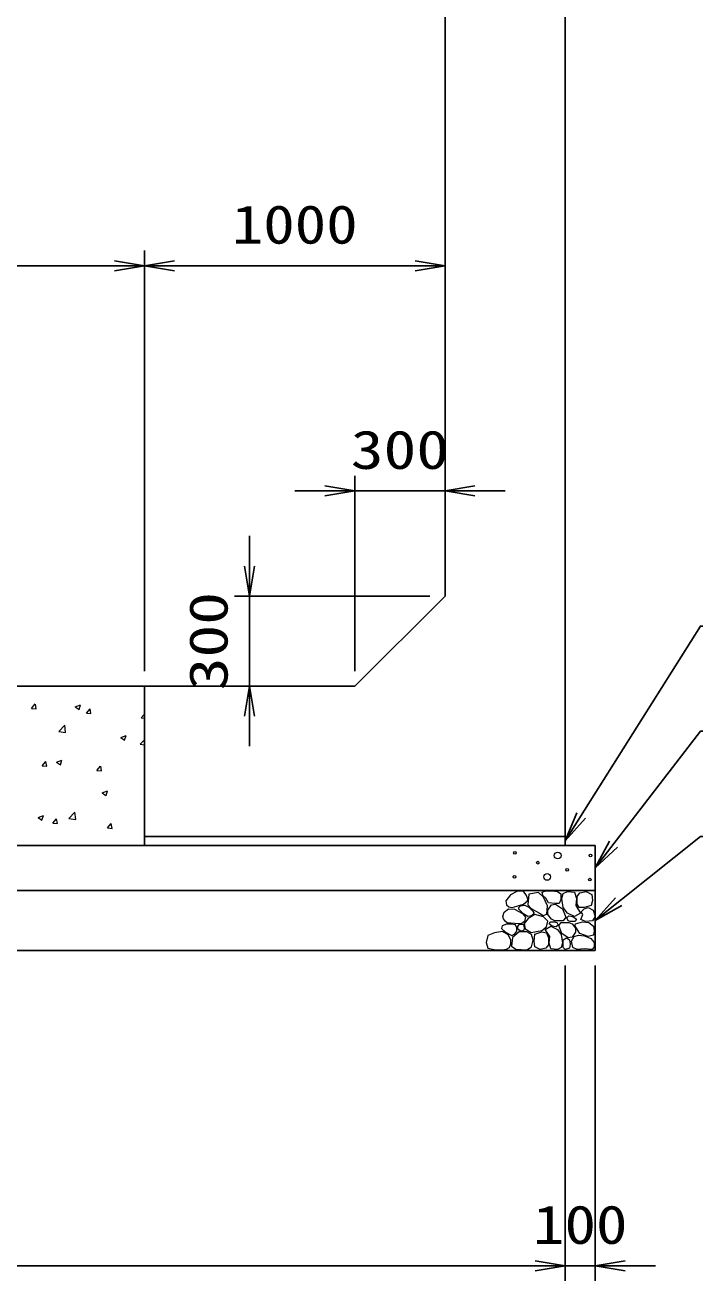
# Model space of a CAD drawing. Units: millimetres at full size. Extents: x 0 to 42050, y 0 to 29700.
# Drawn here: x 34878 to 37106, y 12320 to 16501 of the extents above; entities that cross this region are included whole.
import ezdxf
from ezdxf.enums import TextEntityAlignment as Align

# ---------------------------------------------------------------- set-up
doc = ezdxf.new("R2010")
doc.units = ezdxf.units.MM
for name, color, linetype, lineweight in [('D-DCR-HCHn', 4, 'Continuous', 9), ('D-STR-DIM', 7, 'Continuous', 25), ('D-STR-STRn', 1, 'Continuous', 25), ('D-STR-TXT', 7, 'Continuous', 25)]:
    doc.layers.add(name, color=color, linetype=linetype, lineweight=lineweight)
doc.styles.add('ＭＳ ゴシック', font='')
doc.styles.get('ＭＳ ゴシック').set_extended_font_data('MS Gothic')

# ---------------------------------------------------------------- blocks, each defined once
blk = doc.blocks.new('open_arrow')
at = {"color": 0, "linetype": 'Continuous', "lineweight": -2}
blk.add_lwpolyline([(7.5, 1.25), (0, 0), (7.5, -1.25)], dxfattribs=at)

msp = doc.modelspace()

# ---------------------------------------------------------------- linework, layer by layer
at = {"layer": 'D-DCR-HCHn'}
for p, q in [((34899.613, 14226.076), (34914.795, 14224.748)), ((34899.618, 14226.09), (34911.863, 14240.683)), ((34914.903, 14224.654), (34911.966, 14240.576)), ((35044.57, 14231.32), (35062.355, 14238.147)), ((35044.592, 14231.285), (35057.226, 14222.763)), ((35057.241, 14222.767), (35062.391, 14238.116)), ((35081.802, 14210.151), (35094.047, 14224.744)), ((35097.087, 14208.714), (35094.15, 14224.635)), ((35081.797, 14210.137), (35096.979, 14208.809)), ((35263.981, 14194.198), (35275, 14193.234)), ((35263.987, 14194.212), (35275, 14207.336)), ((34990.135, 14149.177), (35009.919, 14169.796)), ((34990.165, 14149.115), (35012.755, 14145.611)), ((35012.732, 14145.639), (35009.925, 14169.761)), ((35196.185, 14129.055), (35213.97, 14135.882)), ((35208.855, 14120.502), (35214.005, 14135.851)), ((35196.206, 14129.019), (35208.841, 14120.497)), ((35261.214, 14107.135), (35275, 14121.503)), ((35261.244, 14107.072), (35275, 14104.938)), ((34934.861, 14035.033), (34947.106, 14049.626)), ((34950.144, 14033.597), (34947.208, 14049.519)), ((34982.768, 14047.132), (35000.553, 14053.959)), ((34995.439, 14038.579), (35000.589, 14053.928)), ((34934.856, 14035.019), (34950.038, 14033.691)), ((34982.79, 14047.097), (34995.424, 14038.575)), ((35117.04, 14019.08), (35132.222, 14017.752)), ((35117.046, 14019.094), (35129.291, 14033.687)), ((35132.328, 14017.657), (35129.391, 14033.578)), ((35134.383, 13944.866), (35152.168, 13951.693)), ((35134.404, 13944.832), (35147.039, 13936.309)), ((35147.053, 13936.314), (35152.203, 13951.663)), ((34920.967, 13862.943), (34938.752, 13869.77)), ((34920.988, 13862.909), (34933.622, 13854.387)), ((34933.636, 13854.391), (34938.787, 13869.74)), ((34970.099, 13843.963), (34985.281, 13842.634)), ((34970.105, 13843.976), (34982.35, 13858.569)), ((34985.386, 13842.54), (34982.449, 13858.462)), ((35023.81, 13859.709), (35043.594, 13880.328)), ((35023.839, 13859.647), (35046.429, 13856.143)), ((35046.406, 13856.171), (35043.6, 13880.293)), ((35152.289, 13828.037), (35164.534, 13842.63)), ((35167.57, 13826.6), (35164.633, 13842.521)), ((35152.283, 13828.024), (35167.465, 13826.695))]:
    msp.add_line(p, q, dxfattribs=at)
for points in [[(36542.988, 13579.601), (36549.036, 13585.086), (36550.103, 13590.792), (36546.586, 13603.305), (36536.29, 13617.61), (36513.996, 13616.105), (36492.429, 13605.811), (36477.805, 13585.597), (36479.979, 13572.456), (36486.98, 13565.716), (36498.231, 13563.215), (36514.489, 13567.483), (36535.711, 13574.481)], [(36601.553, 13536.214), (36614.311, 13540.569), (36615.575, 13568.678), (36602.488, 13597.359), (36585.552, 13613.536), (36553.597, 13607.032), (36550.867, 13571.913), (36561.184, 13559.876), (36589.261, 13544.301)], [(36705.31, 13613.906), (36712.244, 13593.102), (36709.933, 13569.988), (36726.113, 13544.562), (36705.31, 13533.005), (36682.195, 13544.562), (36668.327, 13563.053), (36663.704, 13593.102), (36668.327, 13609.283), (36682.195, 13616.217)], [(36723.802, 13611.594), (36744.605, 13616.217), (36763.096, 13606.971), (36765.408, 13586.168), (36760.785, 13569.988), (36737.67, 13563.053), (36721.49, 13563.053), (36714.556, 13574.611), (36714.556, 13600.037)], [(36481.628, 13511.832), (36476.312, 13516.874), (36469.524, 13525.68), (36467.855, 13533.275), (36471.856, 13547.685), (36485.912, 13558.67), (36506.093, 13557.89), (36533.302, 13543.001), (36542.914, 13530.757), (36539.848, 13516.784), (36530.222, 13510.04), (36521.401, 13509.145), (36507.637, 13509.524), (36494.192, 13511.002)], [(36570.202, 13545.711), (36568.546, 13539.566), (36562.989, 13535.193), (36550.81, 13533.302), (36539.695, 13539.802), (36529.408, 13549.138), (36520.142, 13557.333), (36520.365, 13563.462), (36526.264, 13568.875), (36540.797, 13570.356), (36553.53, 13564.383), (36562.989, 13555.165), (36567.719, 13550.556)], [(36666.015, 13558.431), (36677.573, 13530.693), (36668.327, 13519.136), (36640.589, 13519.136), (36629.032, 13523.759), (36617.475, 13539.939), (36617.475, 13553.808), (36629.032, 13572.299), (36642.901, 13574.611)], [(36767.719, 13553.808), (36774.654, 13533.005), (36765.408, 13519.136), (36742.293, 13516.824), (36726.512, 13523.599), (36733.048, 13539.939), (36728.425, 13549.185), (36737.67, 13558.431), (36751.539, 13563.053)], [(36497.403, 13470.331), (36507.105, 13475.079), (36514.11, 13483.822), (36514.281, 13495.084), (36510.058, 13505.627), (36494.811, 13507.625), (36479.946, 13508.018), (36465.519, 13502.512), (36463.151, 13493.273), (36475.46, 13482.195), (36490.445, 13473.15)], [(36525.029, 13485.265), (36520.817, 13488.446), (36517.314, 13493.505), (36517.19, 13500.431), (36521.586, 13506.067), (36529.231, 13507.977), (36535.644, 13506.179), (36537.296, 13500.442), (36538.104, 13494.835), (36537.119, 13487.456), (36531.025, 13484.127)], [(36561.797, 13479.532), (36597.171, 13486.129), (36612.218, 13498.266), (36616.97, 13517.263), (36602.287, 13531.629), (36573.677, 13539.69), (36552.03, 13526.761), (36538.039, 13509.347), (36541.998, 13491.67)], [(36631.815, 13500.551), (36621.114, 13509.112), (36625.394, 13515.533), (36640.376, 13515.533), (36646.796, 13513.393), (36651.077, 13504.832), (36644.656, 13498.411)], [(36663.918, 13477.009), (36653.217, 13502.692), (36661.778, 13513.393), (36687.461, 13513.393), (36698.162, 13509.112), (36708.863, 13494.131), (36708.863, 13481.289), (36698.162, 13464.167), (36685.321, 13462.027)], [(36700.687, 13533.005), (36712.244, 13523.759), (36707.621, 13516.824), (36691.441, 13516.824), (36684.507, 13519.136), (36679.884, 13528.382), (36686.818, 13535.316)], [(36723.845, 13477.009), (36706.723, 13502.692), (36708.863, 13509.112), (36732.406, 13515.533), (36753.808, 13513.393), (36768.79, 13500.551), (36770.93, 13485.57), (36768.79, 13470.588), (36751.668, 13466.308)], [(36465.028, 13422.493), (36480.163, 13424.274), (36490.134, 13429.787), (36494.165, 13442.722), (36494.055, 13454.963), (36484.828, 13471.678), (36466.758, 13482.822), (36439.269, 13478.403), (36417.547, 13470.334), (36412.357, 13446.125), (36416.97, 13428.257), (36438.116, 13422.877)], [(36562.648, 13473.637), (36547.694, 13482.556), (36521.56, 13482.292), (36500.07, 13463.525), (36496.357, 13434.899), (36510.147, 13424.245), (36546.902, 13421.871), (36563.269, 13431.633), (36567.828, 13454.06)], [(36610.412, 13427.783), (36591.15, 13423.503), (36574.028, 13432.064), (36571.888, 13451.326), (36574.032, 13474.878), (36597.571, 13482.327), (36612.553, 13478.603), (36618.973, 13462.027), (36618.973, 13438.484)], [(36627.534, 13425.643), (36621.114, 13444.905), (36623.254, 13466.308), (36608.272, 13489.85), (36627.534, 13500.551), (36648.937, 13489.85), (36661.778, 13472.728), (36666.059, 13444.905), (36661.778, 13429.924), (36648.937, 13423.503)], [(36715.284, 13423.503), (36700.302, 13429.924), (36696.022, 13451.326), (36704.583, 13466.308), (36719.565, 13470.588), (36738.827, 13468.448), (36760.229, 13459.887), (36770.93, 13447.045), (36770.93, 13432.064), (36764.51, 13423.503), (36738.827, 13425.643)], [(36668.199, 13429.924), (36668.199, 13455.606), (36678.9, 13462.027), (36689.601, 13455.606), (36691.741, 13440.625), (36689.601, 13427.783), (36674.619, 13423.503)]]:
    msp.add_lwpolyline(points, close=True, dxfattribs=at)
msp.add_lwpolyline([(36631.568, 13618.547), (36648.907, 13616.446), (36660.742, 13608.701), (36660.374, 13589.819), (36654.486, 13576.087), (36639.975, 13576.185), (36619.893, 13579.153), (36610.201, 13593.689), (36600.918, 13603.492), (36598.116, 13614.345), (36610.901, 13618.547), (36631.918, 13618.547)], dxfattribs=at)
for centre, radius in [((36507.803, 13745.221), 4.5), ((36583.437, 13712.459), 4.5), ((36649.996, 13736.145), 11.25), ((36758.909, 13736.145), 4.5), ((36615.004, 13664.955), 11.25), ((36681.563, 13688.641), 4.5), ((36506.091, 13664.955), 4.5), ((36757.197, 13655.879), 4.5)]:
    msp.add_circle(centre, radius, dxfattribs=at)
at = {"layer": 'D-STR-DIM'}
for p, q in [((35275, 14350), (35275, 15750)), ((35275, 14350), (35275, 15750)), ((31775, 15700), (35275, 15700)), ((35275, 15700), (36275, 15700)), ((35975, 14350), (35975, 15000)), ((36275, 14650), (36275, 15000)), ((35775, 14950), (36475, 14950)), ((35625, 14800), (35625, 14100)), ((36225, 14600), (35575, 14600)), ((35925, 14300), (35575, 14300)), ((36675, 13370), (36675, 12320)), ((36675, 13370), (36675, 12320)), ((36775, 13370), (36775, 12320)), ((30375, 12370), (36675, 12370)), ((36475, 12370), (36975, 12370))]:
    msp.add_line(p, q, dxfattribs=at)
at = {"layer": 'D-STR-STRn'}
for p, q in [((36675, 19700), (36675, 13800)), ((36275, 19000), (36275, 14600)), ((36275, 14600), (35975, 14300)), ((35975, 14300), (31075, 14300)), ((35275, 14300), (35275, 13770)), ((36675, 13800), (35275, 13800)), ((36675, 13800), (36675, 13770)), ((36775, 13770), (30275, 13770)), ((36775, 13770), (36775, 13420)), ((36775, 13620), (30275, 13620)), ((36775, 13420), (30275, 13420))]:
    msp.add_line(p, q, dxfattribs=at)
at = {"layer": 'D-STR-TXT'}
for points in [[(36675, 13785), (37125, 14500), (37225, 14500), (39758.756, 14500)], [(36775, 13695), (37125, 14150), (37225, 14150), (39076.523, 14150)], [(36775, 13520), (37125, 13800), (37225, 13800), (37889.721, 13800)]]:
    msp.add_lwpolyline(points, dxfattribs=at)

# ---------------------------------------------------------------- block references
at = {"layer": 'D-STR-DIM', "xscale": 13.3, "yscale": 13.3}
for p, rotation in [((35275, 15700), 180), ((36275, 15700), 180), ((35975, 14950), 180), ((35625, 14600), 90), ((35625, 14300), 270), ((36675, 12370), 180), ((36675, 12370), 180)]:
    msp.add_blockref('open_arrow', p, dxfattribs=dict(at, rotation=rotation))
for p in [(35275, 15700), (36275, 14950), (36775, 12370)]:
    msp.add_blockref('open_arrow', p, dxfattribs=at)
at = {"layer": 'D-STR-TXT', "xscale": 13.3, "yscale": 13.3}
for p, rotation in [((36675, 13785), 57.8), ((36775, 13695), 52.4), ((36775, 13520), 38.7)]:
    msp.add_blockref('open_arrow', p, dxfattribs=dict(at, rotation=rotation))

# ---------------------------------------------------------------- texts
at = {"layer": 'D-STR-DIM', "style": 'ＭＳ ゴシック'}
for s, width, p in [('1000', 1.2, (35775, 15837.5)), ('300', 1.25, (36125, 15087.5)), ('100', 1.2, (36725, 12507.5))]:
    msp.add_text(s, height=128.3, dxfattribs=dict(at, width=width)).set_placement(p, align=Align.MIDDLE_CENTER)
at = {"layer": 'D-STR-DIM', "style": 'ＭＳ ゴシック', "width": 1.25}
msp.add_text('300', height=128.3, rotation=90, dxfattribs=at).set_placement((35487.5, 14450), align=Align.MIDDLE_CENTER)

doc.saveas('drawing.dxf')
